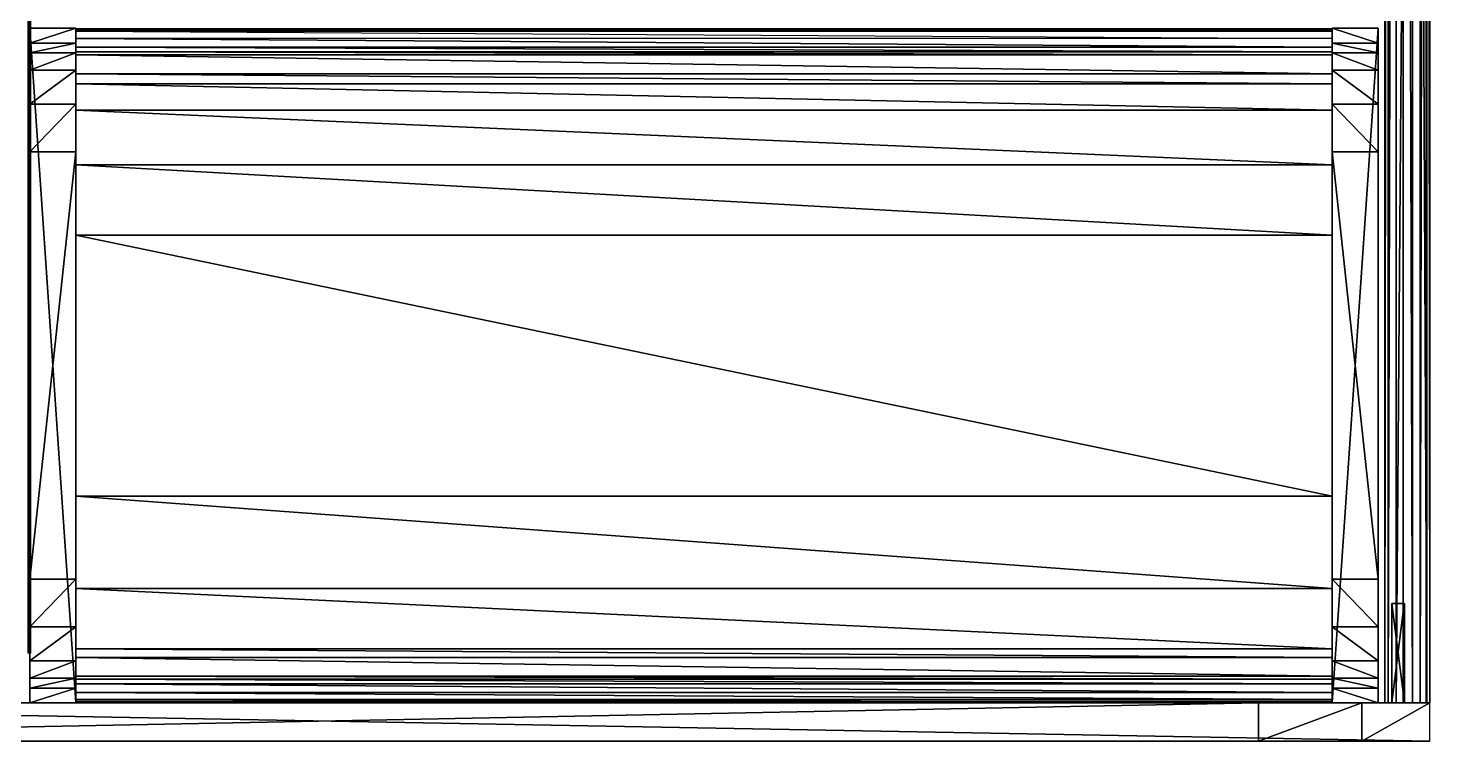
# Model space of a CAD drawing. Extents: x -2 to 354, y -420 to 0.
# Drawn here: x 170.6 to 354.2, y -419.6 to -326.1 of the extents above; entities that cross this region are included whole.
import ezdxf

# ---------------------------------------------------------------- set-up
doc = ezdxf.new("R2010")
doc.units = 0
doc.layers.add('CINZA', color=253, linetype='CONTINUOUS')
doc.layers.add('PRETO', color=253, linetype='CONTINUOUS')

msp = doc.modelspace()

# ---------------------------------------------------------------- linework, layer by layer
at = {"layer": 'CINZA'}
for points in [[(348.33, -6.56, 42.75), (348.33, -414.56, 42.75), (348.33, -6.56, 61.18), (348.33, -6.56, 42.75)], [(348.33, -6.56, 61.18), (348.33, -414.56, 42.75), (348.33, -414.56, 61.18), (348.33, -6.56, 61.18)], [(348.33, -6.56, 61.18), (348.33, -414.56, 61.18), (348.74, -6.56, 62.4), (348.33, -6.56, 61.18)], [(348.74, -6.56, 62.4), (348.33, -414.56, 61.18), (348.74, -414.56, 62.4), (348.74, -6.56, 62.4)], [(348.74, -6.56, 62.4), (348.74, -414.56, 62.4), (349.81, -6.56, 63.11), (348.74, -6.56, 62.4)], [(349.81, -6.56, 63.11), (348.74, -414.56, 62.4), (349.81, -414.56, 63.11), (349.81, -6.56, 63.11)], [(349.81, -6.56, 63.11), (349.81, -414.56, 63.11), (352.93, -6.56, 63.9), (349.81, -6.56, 63.11)], [(352.93, -6.56, 63.9), (349.81, -414.56, 63.11), (352.93, -414.56, 63.9), (352.93, -6.56, 63.9)], [(351.93, -6.56, 46.9), (351.93, -414.56, 46.9), (350.73, -6.56, 46.9), (351.93, -6.56, 46.9)], [(350.73, -6.56, 46.9), (351.93, -414.56, 46.9), (350.73, -414.56, 46.9), (350.73, -6.56, 46.9)], [(350.73, -6.56, 46.9), (350.73, -414.56, 46.9), (350.73, -6.56, 40.9), (350.73, -6.56, 46.9)], [(350.73, -6.56, 40.9), (350.73, -414.56, 46.9), (350.73, -414.56, 40.9), (350.73, -6.56, 40.9)], [(353.82, -6.56, 59.9), (353.82, -414.56, 59.9), (351.93, -6.56, 60.2), (353.82, -6.56, 59.9)], [(351.93, -6.56, 60.2), (353.82, -414.56, 59.9), (351.93, -414.56, 60.2), (351.93, -6.56, 60.2)], [(351.93, -6.56, 60.2), (351.93, -414.56, 60.2), (351.93, -6.56, 46.9), (351.93, -6.56, 60.2)], [(351.93, -6.56, 46.9), (351.93, -414.56, 60.2), (351.93, -414.56, 46.9), (351.93, -6.56, 46.9)], [(352.93, -6.56, 63.9), (352.93, -414.56, 63.9), (353.72, -6.56, 63.63), (352.93, -6.56, 63.9)], [(353.72, -6.56, 63.63), (352.93, -414.56, 63.9), (353.72, -414.56, 63.63), (353.72, -6.56, 63.63)], [(353.72, -6.56, 63.63), (353.72, -414.56, 63.63), (354.23, -6.56, 62.6), (353.72, -6.56, 63.63)], [(354.23, -6.56, 62.6), (353.72, -414.56, 63.63), (354.23, -414.56, 62.6), (354.23, -6.56, 62.6)], [(354.23, -6.56, 62.6), (354.23, -414.56, 62.6), (353.82, -6.56, 59.9), (354.23, -6.56, 62.6)], [(353.82, -6.56, 59.9), (354.23, -414.56, 62.6), (353.82, -414.56, 59.9), (353.82, -6.56, 59.9)], [(170.75, -408.03, 119.69), (170.75, -244.75, 119.69), (170.62, -244.75, 120.68), (170.75, -408.03, 119.69)], [(170.62, -244.75, 120.68), (170.75, -408.03, 119.69), (170.62, -408.03, 120.68), (170.62, -244.75, 120.68)], [(170.62, -408.03, 120.68), (170.62, -244.75, 120.68), (170.91, -244.75, 121.79), (170.62, -408.03, 120.68)], [(170.62, -408.03, 120.68), (170.91, -244.75, 121.79), (170.91, -408.03, 121.79), (170.62, -408.03, 120.68)], [(341.43, -326.37, 57.09), (176.83, -326.37, 57.09), (341.43, -326.24, 58.08), (341.43, -326.37, 57.09)], [(341.43, -326.24, 58.08), (176.83, -326.37, 57.09), (176.83, -326.24, 58.08), (341.43, -326.24, 58.08)], [(341.43, -326.24, 58.08), (176.83, -326.24, 58.08), (341.43, -326.53, 59.19), (341.43, -326.24, 58.08)], [(341.43, -326.53, 59.19), (176.83, -326.24, 58.08), (176.83, -326.53, 59.19), (341.43, -326.53, 59.19)], [(341.43, -326.53, 59.19), (176.83, -326.53, 59.19), (341.43, -327.52, 59.77), (341.43, -326.53, 59.19)], [(176.83, -326.53, 59.19), (341.43, -327.52, 59.77), (176.83, -327.52, 59.77), (176.83, -326.53, 59.19)], [(341.43, -327.52, 59.77), (176.83, -327.52, 59.77), (341.43, -328.65, 59.91), (341.43, -327.52, 59.77)], [(341.43, -328.65, 59.91), (176.83, -327.52, 59.77), (176.83, -328.65, 59.91), (341.43, -328.65, 59.91)], [(341.43, -328.65, 59.91), (176.83, -328.65, 59.91), (341.43, -329.25, 59.71), (341.43, -328.65, 59.91)], [(341.43, -329.25, 59.71), (176.83, -328.65, 59.91), (176.83, -329.25, 59.71), (341.43, -329.25, 59.71)], [(341.43, -329.25, 59.71), (176.83, -329.25, 59.71), (341.43, -329.64, 59.04), (341.43, -329.25, 59.71)], [(341.43, -329.64, 59.04), (176.83, -329.25, 59.71), (176.83, -329.64, 59.04), (341.43, -329.64, 59.04)], [(341.43, -329.64, 59.04), (176.83, -329.64, 59.04), (341.43, -332.12, 40.79), (341.43, -329.64, 59.04)], [(341.43, -332.12, 40.79), (176.83, -329.64, 59.04), (176.83, -332.12, 40.79), (341.43, -332.12, 40.79)], [(341.43, -332.12, 40.79), (176.83, -332.12, 40.79), (341.43, -333.44, 31.09), (341.43, -332.12, 40.79)], [(341.43, -333.44, 31.09), (176.83, -332.12, 40.79), (176.83, -333.44, 31.09), (341.43, -333.44, 31.09)], [(341.43, -333.44, 31.09), (176.83, -333.44, 31.09), (341.43, -336.91, 22.27), (341.43, -333.44, 31.09)], [(341.43, -336.91, 22.27), (176.83, -333.44, 31.09), (176.83, -336.91, 22.27), (341.43, -336.91, 22.27)], [(341.43, -336.91, 22.27), (176.83, -336.91, 22.27), (341.43, -344.05, 16.03), (341.43, -336.91, 22.27)], [(341.43, -344.05, 16.03), (176.83, -336.91, 22.27), (176.83, -344.05, 16.03), (341.43, -344.05, 16.03)], [(341.43, -344.05, 16.03), (176.83, -344.05, 16.03), (341.43, -353.26, 13.79), (341.43, -344.05, 16.03)], [(341.43, -353.26, 13.79), (176.83, -344.05, 16.03), (176.83, -353.26, 13.79), (341.43, -353.26, 13.79)], [(341.43, -353.26, 13.79), (176.83, -353.26, 13.79), (341.43, -387.46, 13.79), (341.43, -353.26, 13.79)], [(341.43, -387.46, 13.79), (176.83, -353.26, 13.79), (176.83, -387.46, 13.79), (341.43, -387.46, 13.79)], [(341.43, -387.46, 13.79), (176.83, -387.46, 13.79), (341.43, -399.58, 17.94), (341.43, -387.46, 13.79)], [(341.43, -399.58, 17.94), (176.83, -387.46, 13.79), (176.83, -399.58, 17.94), (341.43, -399.58, 17.94)], [(341.43, -399.58, 17.94), (176.83, -399.58, 17.94), (341.43, -407.47, 28.02), (341.43, -399.58, 17.94)], [(341.43, -407.47, 28.02), (176.83, -399.58, 17.94), (176.83, -407.47, 28.03), (341.43, -407.47, 28.02)], [(341.43, -407.47, 28.02), (176.83, -407.47, 28.03), (341.43, -408.6, 40.79), (341.43, -407.47, 28.02)], [(341.43, -408.6, 40.79), (176.83, -407.47, 28.03), (176.83, -408.6, 40.79), (341.43, -408.6, 40.79)], [(341.43, -408.6, 40.79), (176.83, -408.6, 40.79), (341.43, -411.08, 59.04), (341.43, -408.6, 40.79)], [(341.43, -411.08, 59.04), (176.83, -408.6, 40.79), (176.83, -411.08, 59.04), (341.43, -411.08, 59.04)], [(341.43, -411.08, 59.04), (176.83, -411.08, 59.04), (341.43, -411.47, 59.71), (341.43, -411.08, 59.04)], [(341.43, -411.47, 59.71), (176.83, -411.08, 59.04), (176.83, -411.47, 59.71), (341.43, -411.47, 59.71)], [(341.43, -411.47, 59.71), (176.83, -411.47, 59.71), (341.43, -412.07, 59.91), (341.43, -411.47, 59.71)], [(341.43, -412.07, 59.91), (176.83, -411.47, 59.71), (176.83, -412.07, 59.91), (341.43, -412.07, 59.91)], [(341.43, -412.07, 59.91), (176.83, -412.07, 59.91), (341.43, -413.2, 59.77), (341.43, -412.07, 59.91)], [(341.43, -413.2, 59.77), (176.83, -412.07, 59.91), (176.83, -413.2, 59.77), (341.43, -413.2, 59.77)], [(341.43, -413.2, 59.77), (176.83, -413.2, 59.77), (341.43, -414.13, 59.27), (341.43, -413.2, 59.77)], [(341.43, -414.13, 59.27), (176.83, -413.2, 59.77), (176.83, -414.13, 59.27), (341.43, -414.13, 59.27)], [(341.43, -414.13, 59.27), (176.83, -414.13, 59.27), (341.43, -414.48, 58.08), (341.43, -414.13, 59.27)], [(341.43, -414.48, 58.08), (176.83, -414.13, 59.27), (176.83, -414.48, 58.08), (341.43, -414.48, 58.08)], [(341.43, -414.48, 58.08), (176.83, -414.48, 58.08), (341.43, -414.35, 57.09), (341.43, -414.48, 58.08)], [(341.43, -414.35, 57.09), (176.83, -414.48, 58.08), (176.83, -414.35, 57.09), (341.43, -414.35, 57.09)]]:
    msp.add_3dface(points, dxfattribs=at)
at = {"layer": 'PRETO'}
for points in [[(170.83, -414.56, 54.2), (170.83, -326.16, 54.2), (170.83, -328.1, 40.37), (170.83, -414.56, 54.2)], [(170.83, -414.56, 60.3), (170.83, -326.16, 60.3), (170.83, -414.56, 54.2), (170.83, -414.56, 60.3)], [(170.83, -414.56, 54.2), (170.83, -326.16, 60.3), (170.83, -326.16, 54.2), (170.83, -414.56, 54.2)], [(170.83, -326.16, 60.3), (176.83, -326.16, 60.3), (170.83, -326.16, 54.2), (170.83, -326.16, 60.3)], [(170.83, -326.16, 54.2), (176.83, -326.16, 60.3), (176.83, -326.16, 54.2), (170.83, -326.16, 54.2)], [(170.83, -326.16, 54.2), (176.83, -326.16, 54.2), (170.83, -328.1, 40.37), (170.83, -326.16, 54.2)], [(170.83, -328.1, 40.37), (176.83, -326.16, 54.2), (176.83, -328.1, 40.37), (170.83, -328.1, 40.37)], [(170.83, -414.56, 60.3), (176.83, -414.56, 60.3), (170.83, -326.16, 60.3), (170.83, -414.56, 60.3)], [(170.83, -326.16, 60.3), (176.83, -414.56, 60.3), (176.83, -326.16, 60.3), (170.83, -326.16, 60.3)], [(176.83, -326.16, 54.2), (176.83, -414.56, 54.2), (176.83, -328.1, 40.37), (176.83, -326.16, 54.2)], [(176.83, -326.16, 60.3), (176.83, -414.56, 60.3), (176.83, -414.56, 54.2), (176.83, -326.16, 60.3)], [(176.83, -326.16, 60.3), (176.83, -414.56, 54.2), (176.83, -326.16, 54.2), (176.83, -326.16, 60.3)], [(341.43, -414.56, 54.2), (341.43, -326.16, 54.2), (341.43, -328.1, 40.37), (341.43, -414.56, 54.2)], [(341.43, -414.56, 60.3), (341.43, -326.16, 60.3), (341.43, -414.56, 54.2), (341.43, -414.56, 60.3)], [(341.43, -414.56, 54.2), (341.43, -326.16, 60.3), (341.43, -326.16, 54.2), (341.43, -414.56, 54.2)], [(347.43, -326.16, 60.3), (341.43, -326.16, 60.3), (347.43, -326.16, 54.2), (347.43, -326.16, 60.3)], [(347.43, -326.16, 54.2), (341.43, -326.16, 60.3), (341.43, -326.16, 54.2), (347.43, -326.16, 54.2)], [(347.43, -326.16, 54.2), (341.43, -326.16, 54.2), (347.43, -328.1, 40.37), (347.43, -326.16, 54.2)], [(347.43, -328.1, 40.37), (341.43, -326.16, 54.2), (341.43, -328.1, 40.37), (347.43, -328.1, 40.37)], [(341.43, -414.56, 60.3), (347.43, -414.56, 60.3), (347.43, -326.16, 60.3), (341.43, -414.56, 60.3)], [(341.43, -414.56, 60.3), (347.43, -326.16, 60.3), (341.43, -326.16, 60.3), (341.43, -414.56, 60.3)], [(347.43, -414.56, 54.2), (347.43, -326.16, 54.2), (347.43, -328.1, 40.37), (347.43, -414.56, 54.2)], [(347.43, -326.16, 60.3), (347.43, -414.56, 60.3), (347.43, -414.56, 54.2), (347.43, -326.16, 60.3)], [(347.43, -326.16, 60.3), (347.43, -414.56, 54.2), (347.43, -326.16, 54.2), (347.43, -326.16, 60.3)], [(170.83, -328.1, 40.37), (170.83, -412.62, 40.37), (170.83, -411.33, 31.2), (170.83, -328.1, 40.37)], [(170.83, -328.1, 40.37), (170.83, -411.33, 31.2), (170.83, -329.39, 31.2), (170.83, -328.1, 40.37)], [(170.83, -414.56, 54.2), (170.83, -328.1, 40.37), (170.83, -412.62, 40.37), (170.83, -414.56, 54.2)], [(170.83, -328.1, 40.37), (176.83, -328.1, 40.37), (170.83, -329.39, 31.2), (170.83, -328.1, 40.37)], [(170.83, -329.39, 31.2), (176.83, -328.1, 40.37), (176.83, -329.39, 31.2), (170.83, -329.39, 31.2)], [(176.83, -328.1, 40.37), (176.83, -412.62, 40.37), (176.83, -411.33, 31.2), (176.83, -328.1, 40.37)], [(176.83, -328.1, 40.37), (176.83, -411.33, 31.2), (176.83, -329.39, 31.2), (176.83, -328.1, 40.37)], [(176.83, -328.1, 40.37), (176.83, -414.56, 54.2), (176.83, -412.62, 40.37), (176.83, -328.1, 40.37)], [(341.43, -412.62, 40.37), (341.43, -328.1, 40.37), (341.43, -411.33, 31.2), (341.43, -412.62, 40.37)], [(341.43, -411.33, 31.2), (341.43, -328.1, 40.37), (341.43, -329.39, 31.2), (341.43, -411.33, 31.2)], [(341.43, -414.56, 54.2), (341.43, -328.1, 40.37), (341.43, -412.62, 40.37), (341.43, -414.56, 54.2)], [(347.43, -328.1, 40.37), (341.43, -328.1, 40.37), (347.43, -329.39, 31.2), (347.43, -328.1, 40.37)], [(347.43, -329.39, 31.2), (341.43, -328.1, 40.37), (341.43, -329.39, 31.2), (347.43, -329.39, 31.2)], [(347.43, -328.1, 40.37), (347.43, -412.62, 40.37), (347.43, -411.33, 31.2), (347.43, -328.1, 40.37)], [(347.43, -328.1, 40.37), (347.43, -411.33, 31.2), (347.43, -329.39, 31.2), (347.43, -328.1, 40.37)], [(347.43, -414.56, 54.2), (347.43, -328.1, 40.37), (347.43, -412.62, 40.37), (347.43, -414.56, 54.2)], [(170.83, -329.39, 31.2), (176.83, -329.39, 31.2), (170.83, -331.67, 23.71), (170.83, -329.39, 31.2)], [(170.83, -331.67, 23.71), (176.83, -329.39, 31.2), (176.83, -331.67, 23.71), (170.83, -331.67, 23.71)], [(170.83, -329.39, 31.2), (170.83, -411.33, 31.2), (170.83, -331.67, 23.71), (170.83, -329.39, 31.2)], [(176.83, -329.39, 31.2), (176.83, -411.33, 31.2), (176.83, -331.67, 23.71), (176.83, -329.39, 31.2)], [(347.43, -329.39, 31.2), (341.43, -329.39, 31.2), (347.43, -331.67, 23.71), (347.43, -329.39, 31.2)], [(347.43, -331.67, 23.71), (341.43, -329.39, 31.2), (341.43, -331.67, 23.71), (347.43, -331.67, 23.71)], [(341.43, -411.33, 31.2), (341.43, -329.39, 31.2), (341.43, -331.67, 23.71), (341.43, -411.33, 31.2)], [(347.43, -329.39, 31.2), (347.43, -411.33, 31.2), (347.43, -331.67, 23.71), (347.43, -329.39, 31.2)], [(170.83, -331.67, 23.71), (176.83, -331.67, 23.71), (170.83, -336.13, 17.28), (170.83, -331.67, 23.71)], [(170.83, -336.13, 17.28), (176.83, -331.67, 23.71), (176.83, -336.13, 17.28), (170.83, -336.13, 17.28)], [(170.83, -331.67, 23.71), (170.83, -411.33, 31.2), (170.83, -409.05, 23.71), (170.83, -331.67, 23.71)], [(170.83, -331.67, 23.71), (170.83, -409.05, 23.71), (170.83, -336.13, 17.28), (170.83, -331.67, 23.71)], [(176.83, -331.67, 23.71), (176.83, -411.33, 31.2), (176.83, -409.05, 23.71), (176.83, -331.67, 23.71)], [(176.83, -331.67, 23.71), (176.83, -409.05, 23.71), (176.83, -336.13, 17.28), (176.83, -331.67, 23.71)], [(347.43, -331.67, 23.71), (341.43, -331.67, 23.71), (347.43, -336.13, 17.28), (347.43, -331.67, 23.71)], [(347.43, -336.13, 17.28), (341.43, -331.67, 23.71), (341.43, -336.13, 17.28), (347.43, -336.13, 17.28)], [(341.43, -411.33, 31.2), (341.43, -331.67, 23.71), (341.43, -409.05, 23.71), (341.43, -411.33, 31.2)], [(341.43, -409.05, 23.71), (341.43, -331.67, 23.71), (341.43, -336.13, 17.28), (341.43, -409.05, 23.71)], [(347.43, -331.67, 23.71), (347.43, -411.33, 31.2), (347.43, -409.05, 23.71), (347.43, -331.67, 23.71)], [(347.43, -331.67, 23.71), (347.43, -409.05, 23.71), (347.43, -336.13, 17.28), (347.43, -331.67, 23.71)], [(170.83, -336.13, 17.28), (176.83, -336.13, 17.28), (170.83, -342.36, 12.54), (170.83, -336.13, 17.28)], [(170.83, -342.36, 12.54), (176.83, -336.13, 17.28), (176.83, -342.36, 12.54), (170.83, -342.36, 12.54)], [(170.83, -336.13, 17.28), (170.83, -409.05, 23.71), (170.83, -404.59, 17.28), (170.83, -336.13, 17.28)], [(170.83, -336.13, 17.28), (170.83, -404.59, 17.28), (170.83, -342.36, 12.54), (170.83, -336.13, 17.28)], [(176.83, -336.13, 17.28), (176.83, -409.05, 23.71), (176.83, -404.59, 17.28), (176.83, -336.13, 17.28)], [(176.83, -336.13, 17.28), (176.83, -404.59, 17.28), (176.83, -342.36, 12.54), (176.83, -336.13, 17.28)], [(347.43, -336.13, 17.28), (341.43, -336.13, 17.28), (347.43, -342.36, 12.54), (347.43, -336.13, 17.28)], [(347.43, -342.36, 12.54), (341.43, -336.13, 17.28), (341.43, -342.36, 12.54), (347.43, -342.36, 12.54)], [(341.43, -409.05, 23.71), (341.43, -336.13, 17.28), (341.43, -404.59, 17.28), (341.43, -409.05, 23.71)], [(341.43, -404.59, 17.28), (341.43, -336.13, 17.28), (341.43, -342.36, 12.54), (341.43, -404.59, 17.28)], [(347.43, -336.13, 17.28), (347.43, -409.05, 23.71), (347.43, -404.59, 17.28), (347.43, -336.13, 17.28)], [(347.43, -336.13, 17.28), (347.43, -404.59, 17.28), (347.43, -342.36, 12.54), (347.43, -336.13, 17.28)], [(170.83, -342.36, 12.54), (176.83, -342.36, 12.54), (170.83, -398.36, 12.54), (170.83, -342.36, 12.54)], [(170.83, -398.36, 12.54), (176.83, -342.36, 12.54), (176.83, -398.36, 12.54), (170.83, -398.36, 12.54)], [(170.83, -342.36, 12.54), (170.83, -404.59, 17.28), (170.83, -398.36, 12.54), (170.83, -342.36, 12.54)], [(176.83, -342.36, 12.54), (176.83, -404.59, 17.28), (176.83, -398.36, 12.54), (176.83, -342.36, 12.54)], [(347.43, -342.36, 12.54), (341.43, -342.36, 12.54), (347.43, -398.36, 12.54), (347.43, -342.36, 12.54)], [(347.43, -398.36, 12.54), (341.43, -342.36, 12.54), (341.43, -398.36, 12.54), (347.43, -398.36, 12.54)], [(341.43, -404.59, 17.28), (341.43, -342.36, 12.54), (341.43, -398.36, 12.54), (341.43, -404.59, 17.28)], [(347.43, -342.36, 12.54), (347.43, -404.59, 17.28), (347.43, -398.36, 12.54), (347.43, -342.36, 12.54)], [(170.83, -398.36, 12.54), (176.83, -398.36, 12.54), (170.83, -404.59, 17.28), (170.83, -398.36, 12.54)], [(170.83, -404.59, 17.28), (176.83, -398.36, 12.54), (176.83, -404.59, 17.28), (170.83, -404.59, 17.28)], [(347.43, -398.36, 12.54), (341.43, -398.36, 12.54), (347.43, -404.59, 17.28), (347.43, -398.36, 12.54)], [(347.43, -404.59, 17.28), (341.43, -398.36, 12.54), (341.43, -404.59, 17.28), (347.43, -404.59, 17.28)], [(349.23, -414.56, 61.97), (349.23, -401.56, 61.97), (349.23, -414.56, 41.97), (349.23, -414.56, 61.97)], [(349.23, -414.56, 41.97), (349.23, -401.56, 61.97), (349.23, -401.56, 41.97), (349.23, -414.56, 41.97)], [(349.23, -401.56, 61.97), (350.89, -401.56, 61.97), (349.23, -401.56, 41.97), (349.23, -401.56, 61.97)], [(349.23, -401.56, 41.97), (350.89, -401.56, 61.97), (350.83, -401.56, 48.95), (349.23, -401.56, 41.97)], [(349.23, -401.56, 41.97), (350.83, -401.56, 48.95), (349.23, -414.56, 41.97), (349.23, -401.56, 41.97)], [(349.23, -414.56, 41.97), (350.83, -401.56, 48.95), (350.83, -414.56, 48.95), (349.23, -414.56, 41.97)], [(350.89, -401.56, 61.97), (349.23, -401.56, 61.97), (350.89, -414.56, 61.97), (350.89, -401.56, 61.97)], [(350.89, -414.56, 61.97), (349.23, -401.56, 61.97), (349.23, -414.56, 61.97), (350.89, -414.56, 61.97)], [(350.83, -401.56, 48.95), (350.89, -401.56, 61.97), (350.83, -414.56, 48.95), (350.83, -401.56, 48.95)], [(350.83, -414.56, 48.95), (350.89, -401.56, 61.97), (350.89, -414.56, 61.97), (350.83, -414.56, 48.95)], [(170.83, -404.59, 17.28), (176.83, -404.59, 17.28), (170.83, -409.05, 23.71), (170.83, -404.59, 17.28)], [(170.83, -409.05, 23.71), (176.83, -404.59, 17.28), (176.83, -409.05, 23.71), (170.83, -409.05, 23.71)], [(347.43, -404.59, 17.28), (341.43, -404.59, 17.28), (347.43, -409.05, 23.71), (347.43, -404.59, 17.28)], [(347.43, -409.05, 23.71), (341.43, -404.59, 17.28), (341.43, -409.05, 23.71), (347.43, -409.05, 23.71)], [(170.83, -409.05, 23.71), (176.83, -409.05, 23.71), (170.83, -411.33, 31.2), (170.83, -409.05, 23.71)], [(170.83, -411.33, 31.2), (176.83, -409.05, 23.71), (176.83, -411.33, 31.2), (170.83, -411.33, 31.2)], [(347.43, -409.05, 23.71), (341.43, -409.05, 23.71), (347.43, -411.33, 31.2), (347.43, -409.05, 23.71)], [(347.43, -411.33, 31.2), (341.43, -409.05, 23.71), (341.43, -411.33, 31.2), (347.43, -411.33, 31.2)], [(170.83, -411.33, 31.2), (176.83, -411.33, 31.2), (170.83, -412.62, 40.37), (170.83, -411.33, 31.2)], [(170.83, -412.62, 40.37), (176.83, -411.33, 31.2), (176.83, -412.62, 40.37), (170.83, -412.62, 40.37)], [(347.43, -411.33, 31.2), (341.43, -411.33, 31.2), (347.43, -412.62, 40.37), (347.43, -411.33, 31.2)], [(347.43, -412.62, 40.37), (341.43, -411.33, 31.2), (341.43, -412.62, 40.37), (347.43, -412.62, 40.37)], [(170.83, -412.62, 40.37), (176.83, -412.62, 40.37), (170.83, -414.56, 54.2), (170.83, -412.62, 40.37)], [(170.83, -414.56, 54.2), (176.83, -412.62, 40.37), (176.83, -414.56, 54.2), (170.83, -414.56, 54.2)], [(347.43, -412.62, 40.37), (341.43, -412.62, 40.37), (347.43, -414.56, 54.2), (347.43, -412.62, 40.37)], [(347.43, -414.56, 54.2), (341.43, -412.62, 40.37), (341.43, -414.56, 54.2), (347.43, -414.56, 54.2)], [(74.23, -414.56, 60), (74.23, -414.56), (331.79, -414.56), (74.23, -414.56, 60)], [(74.23, -414.56, 60), (331.79, -414.56), (345.29, -414.56, 13.5), (74.23, -414.56, 60)], [(74.79, -414.56, 62.1), (348.27, -414.56, 30.4), (74.23, -414.56, 60), (74.79, -414.56, 62.1)], [(74.23, -414.56, 60), (348.27, -414.56, 30.4), (345.29, -414.56, 13.5), (74.23, -414.56, 60)], [(74.23, -414.56), (74.23, -419.56), (331.79, -414.56), (74.23, -414.56)], [(331.79, -414.56), (74.23, -419.56), (331.79, -419.56), (331.79, -414.56)], [(76.33, -414.56, 63.64), (351.25, -414.56, 47.3), (74.79, -414.56, 62.1), (76.33, -414.56, 63.64)], [(74.79, -414.56, 62.1), (351.25, -414.56, 47.3), (348.27, -414.56, 30.4), (74.79, -414.56, 62.1)], [(78.43, -414.56, 64.2), (354.23, -414.56, 64.2), (76.33, -414.56, 63.64), (78.43, -414.56, 64.2)], [(76.33, -414.56, 63.64), (354.23, -414.56, 64.2), (351.25, -414.56, 47.3), (76.33, -414.56, 63.64)], [(354.23, -419.56, 64.2), (354.23, -414.56, 64.2), (78.43, -414.56, 64.2), (354.23, -419.56, 64.2)], [(354.23, -419.56, 64.2), (78.43, -414.56, 64.2), (78.43, -419.56, 64.2), (354.23, -419.56, 64.2)], [(82.43, -414.56, 60.3), (170.83, -414.56, 60.3), (170.83, -414.56, 54.2), (82.43, -414.56, 60.3)], [(82.43, -414.56, 60.3), (170.83, -414.56, 54.2), (82.43, -414.56, 54.2), (82.43, -414.56, 60.3)], [(170.83, -414.56, 54.2), (82.43, -414.56, 54.2), (84.37, -414.56, 40.37), (170.83, -414.56, 54.2)], [(170.83, -414.56, 54.2), (84.37, -414.56, 40.37), (168.89, -414.56, 40.37), (170.83, -414.56, 54.2)], [(170.83, -414.56, 54.2), (176.83, -414.56, 54.2), (170.83, -414.56, 60.3), (170.83, -414.56, 54.2)], [(170.83, -414.56, 60.3), (176.83, -414.56, 54.2), (176.83, -414.56, 60.3), (170.83, -414.56, 60.3)], [(331.79, -414.56), (331.79, -419.56), (345.29, -414.56, 13.5), (331.79, -414.56)], [(345.29, -414.56, 13.5), (331.79, -419.56), (345.29, -419.56, 13.5), (345.29, -414.56, 13.5)], [(347.43, -414.56, 54.2), (341.43, -414.56, 54.2), (347.43, -414.56, 60.3), (347.43, -414.56, 54.2)], [(347.43, -414.56, 60.3), (341.43, -414.56, 54.2), (341.43, -414.56, 60.3), (347.43, -414.56, 60.3)], [(345.29, -414.56, 13.5), (345.29, -419.56, 13.5), (354.23, -414.56, 64.2), (345.29, -414.56, 13.5)], [(354.23, -414.56, 64.2), (345.29, -419.56, 13.5), (354.23, -419.56, 64.2), (354.23, -414.56, 64.2)], [(350.89, -414.56, 61.97), (349.23, -414.56, 61.97), (350.83, -414.56, 48.95), (350.89, -414.56, 61.97)], [(350.83, -414.56, 48.95), (349.23, -414.56, 61.97), (349.23, -414.56, 41.97), (350.83, -414.56, 48.95)], [(74.23, -419.56, 60), (74.23, -419.56), (331.79, -419.56), (74.23, -419.56, 60)], [(74.23, -419.56, 60), (331.79, -419.56), (345.29, -419.56, 13.5), (74.23, -419.56, 60)], [(348.27, -419.56, 30.4), (74.79, -419.56, 62.1), (74.23, -419.56, 60), (348.27, -419.56, 30.4)], [(348.27, -419.56, 30.4), (74.23, -419.56, 60), (345.29, -419.56, 13.5), (348.27, -419.56, 30.4)], [(351.25, -419.56, 47.3), (76.33, -419.56, 63.64), (74.79, -419.56, 62.1), (351.25, -419.56, 47.3)], [(351.25, -419.56, 47.3), (74.79, -419.56, 62.1), (348.27, -419.56, 30.4), (351.25, -419.56, 47.3)], [(354.23, -419.56, 64.2), (78.43, -419.56, 64.2), (76.33, -419.56, 63.64), (354.23, -419.56, 64.2)], [(354.23, -419.56, 64.2), (76.33, -419.56, 63.64), (351.25, -419.56, 47.3), (354.23, -419.56, 64.2)]]:
    msp.add_3dface(points, dxfattribs=at)

doc.saveas('drawing.dxf')
